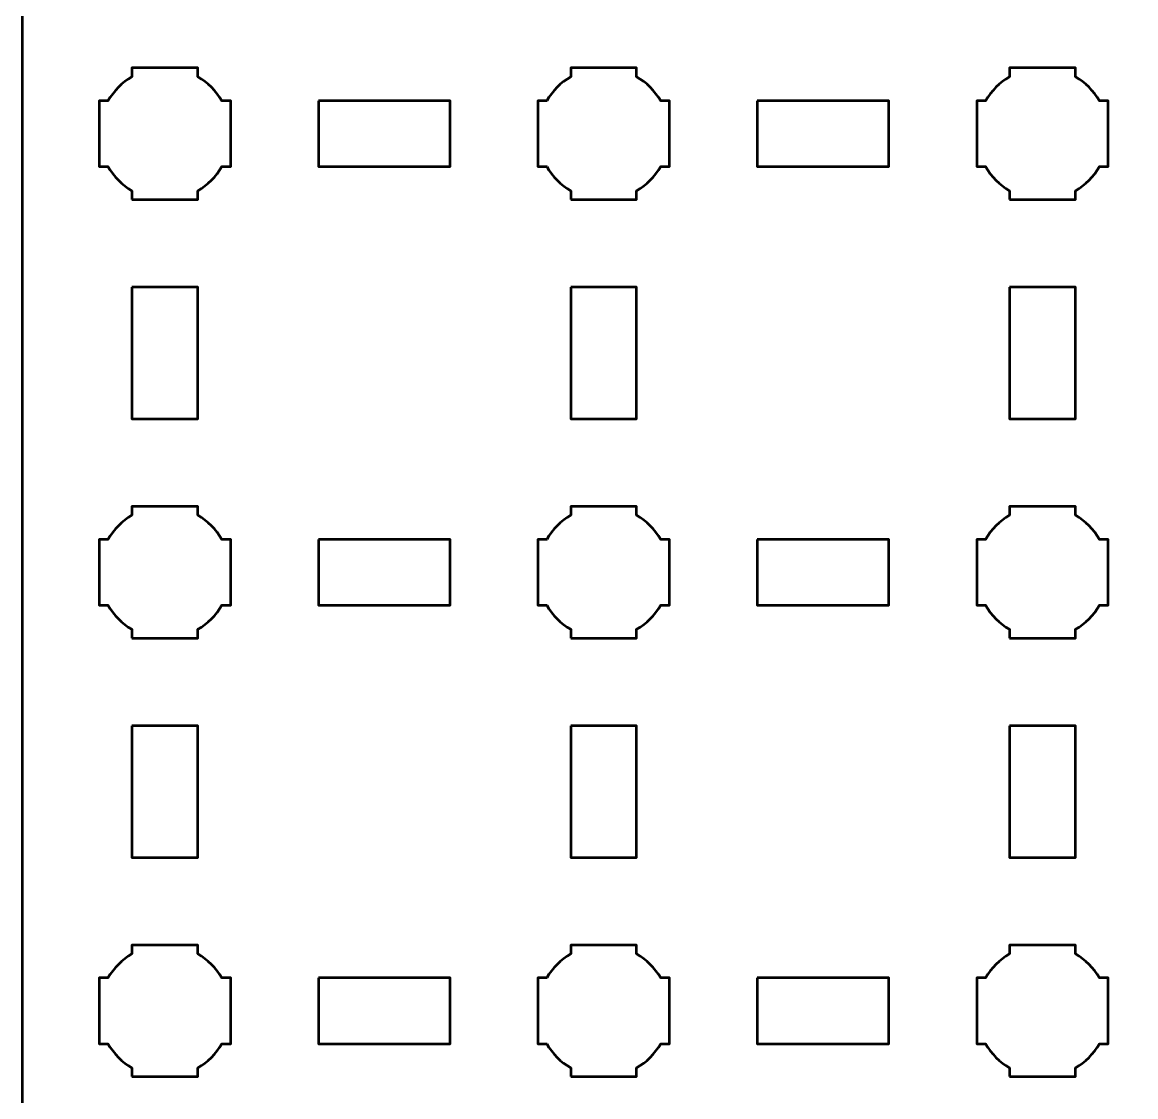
# Model space of a CAD drawing. Header units: centimetres. Extents: x -19.6 to 19.7, y -19.6 to 19.7.
# Drawn here: x -19.65 to -14.57, y -15.39 to -10.49 of the extents above; entities that cross this region are included whole.
import ezdxf

# ---------------------------------------------------------------- set-up
doc = ezdxf.new("R2010")
doc.units = ezdxf.units.CM
doc.header["$MEASUREMENT"] = 0
doc.layers.add('Layer 1', color=7, linetype='Continuous')

msp = doc.modelspace()

# ---------------------------------------------------------------- linework, layer by layer
at = {"layer": 'Layer 1', "lineweight": 53}
for points, knots in [([(-19.14991, 19.65001), (-19.14991, 19.65001), (19.15005, 19.65001), (19.15005, 19.65001), (19.15005, 19.65001), (19.42701, 19.65001), (19.65001, 19.42692), (19.65001, 19.14991), (19.65001, 19.14991), (19.65001, 19.14991), (19.65001, -19.15004), (19.65001, -19.15004), (19.65001, -19.15004), (19.65001, -19.42701), (19.42701, -19.65), (19.15005, -19.65), (19.15005, -19.65), (19.15005, -19.65), (-19.14991, -19.65), (-19.14991, -19.65), (-19.14991, -19.65), (-19.42691, -19.65), (-19.65, -19.42701), (-19.65, -19.15004), (-19.65, -19.15004), (-19.65, -19.15004), (-19.65, 19.14991), (-19.65, 19.14991), (-19.65, 19.14991), (-19.65, 19.42692), (-19.42691, 19.65001), (-19.14991, 19.65001)], [0, 0, 0, 0, 0.125, 0.125, 0.125, 0.125, 0.25, 0.25, 0.25, 0.25, 0.375, 0.375, 0.375, 0.375, 0.5, 0.5, 0.5, 0.5, 0.625, 0.625, 0.625, 0.625, 0.75, 0.75, 0.75, 0.75, 0.875, 0.875, 0.875, 0.875, 1, 1, 1, 1]), ([(-19.14991, -11.30003), (-19.14991, -11.30003), (-19.14991, -11.25978), (-19.14991, -11.25978), (-19.14991, -11.25978), (-19.19552, -11.23346), (-19.23344, -11.19543), (-19.25976, -11.14996), (-19.25976, -11.14996), (-19.25976, -11.14996), (-19.29998, -11.14996), (-19.29998, -11.14996), (-19.29998, -11.14996), (-19.29998, -11.14996), (-19.29998, -11.00003), (-19.29998, -11.00003), (-19.29998, -11.00003), (-19.29998, -11.00003), (-19.29998, -10.84995), (-19.29998, -10.84995), (-19.29998, -10.84995), (-19.29998, -10.84995), (-19.25976, -10.84995), (-19.25976, -10.84995), (-19.25976, -10.84995), (-19.23344, -10.80448), (-19.19552, -10.76645), (-19.14991, -10.74013), (-19.14991, -10.74013), (-19.14991, -10.74013), (-19.14991, -10.70002), (-19.14991, -10.70002), (-19.14991, -10.70002), (-19.14991, -10.70002), (-18.99997, -10.70002), (-18.99997, -10.70002), (-18.99997, -10.70002), (-18.99997, -10.70002), (-18.8499, -10.70002), (-18.8499, -10.70002), (-18.8499, -10.70002), (-18.8499, -10.70002), (-18.8499, -10.74013), (-18.8499, -10.74013), (-18.8499, -10.74013), (-18.80443, -10.76645), (-18.7664, -10.80448), (-18.74008, -10.84995), (-18.74008, -10.84995), (-18.74008, -10.84995), (-18.69997, -10.84995), (-18.69997, -10.84995), (-18.69997, -10.84995), (-18.69997, -10.84995), (-18.69997, -11.00003), (-18.69997, -11.00003), (-18.69997, -11.00003), (-18.69997, -11.00003), (-18.69997, -11.14996), (-18.69997, -11.14996), (-18.69997, -11.14996), (-18.69997, -11.14996), (-18.74008, -11.14996), (-18.74008, -11.14996), (-18.74008, -11.14996), (-18.7664, -11.19543), (-18.80443, -11.23346), (-18.8499, -11.25978), (-18.8499, -11.25978), (-18.8499, -11.25978), (-18.8499, -11.30003), (-18.8499, -11.30003), (-18.8499, -11.30003), (-18.8499, -11.30003), (-18.99997, -11.30003), (-18.99997, -11.30003), (-18.99997, -11.30003), (-18.99997, -11.30003), (-19.14991, -11.30003), (-19.14991, -11.30003)], [0, 0, 0, 0, 0.05, 0.05, 0.05, 0.05, 0.1, 0.1, 0.1, 0.1, 0.15, 0.15, 0.15, 0.15, 0.2, 0.2, 0.2, 0.2, 0.25, 0.25, 0.25, 0.25, 0.3, 0.3, 0.3, 0.3, 0.35, 0.35, 0.35, 0.35, 0.4, 0.4, 0.4, 0.4, 0.45, 0.45, 0.45, 0.45, 0.5, 0.5, 0.5, 0.5, 0.55, 0.55, 0.55, 0.55, 0.6, 0.6, 0.6, 0.6, 0.65, 0.65, 0.65, 0.65, 0.7, 0.7, 0.7, 0.7, 0.75, 0.75, 0.75, 0.75, 0.8, 0.8, 0.8, 0.8, 0.85, 0.85, 0.85, 0.85, 0.9, 0.9, 0.9, 0.9, 0.95, 0.95, 0.95, 0.95, 1, 1, 1, 1]), ([(-17.14997, -11.30003), (-17.14997, -11.30003), (-17.14997, -11.25978), (-17.14997, -11.25978), (-17.14997, -11.25978), (-17.19545, -11.23346), (-17.23348, -11.19543), (-17.25979, -11.14996), (-17.25979, -11.14996), (-17.25979, -11.14996), (-17.2999, -11.14996), (-17.2999, -11.14996), (-17.2999, -11.14996), (-17.2999, -11.14996), (-17.2999, -11.00003), (-17.2999, -11.00003), (-17.2999, -11.00003), (-17.2999, -11.00003), (-17.2999, -10.84995), (-17.2999, -10.84995), (-17.2999, -10.84995), (-17.2999, -10.84995), (-17.25979, -10.84995), (-17.25979, -10.84995), (-17.25979, -10.84995), (-17.23348, -10.80448), (-17.19545, -10.76645), (-17.14997, -10.74013), (-17.14997, -10.74013), (-17.14997, -10.74013), (-17.14997, -10.70002), (-17.14997, -10.70002), (-17.14997, -10.70002), (-17.14997, -10.70002), (-16.9999, -10.70002), (-16.9999, -10.70002), (-16.9999, -10.70002), (-16.9999, -10.70002), (-16.84997, -10.70002), (-16.84997, -10.70002), (-16.84997, -10.70002), (-16.84997, -10.70002), (-16.84997, -10.74013), (-16.84997, -10.74013), (-16.84997, -10.74013), (-16.8045, -10.76645), (-16.76647, -10.80448), (-16.74015, -10.84995), (-16.74015, -10.84995), (-16.74015, -10.84995), (-16.6999, -10.84995), (-16.6999, -10.84995), (-16.6999, -10.84995), (-16.6999, -10.84995), (-16.6999, -11.00003), (-16.6999, -11.00003), (-16.6999, -11.00003), (-16.6999, -11.00003), (-16.6999, -11.14996), (-16.6999, -11.14996), (-16.6999, -11.14996), (-16.6999, -11.14996), (-16.74015, -11.14996), (-16.74015, -11.14996), (-16.74015, -11.14996), (-16.76647, -11.19543), (-16.8045, -11.23346), (-16.84997, -11.25978), (-16.84997, -11.25978), (-16.84997, -11.25978), (-16.84997, -11.30003), (-16.84997, -11.30003), (-16.84997, -11.30003), (-16.84997, -11.30003), (-16.9999, -11.30003), (-16.9999, -11.30003), (-16.9999, -11.30003), (-16.9999, -11.30003), (-17.14997, -11.30003), (-17.14997, -11.30003)], [0, 0, 0, 0, 0.05, 0.05, 0.05, 0.05, 0.1, 0.1, 0.1, 0.1, 0.15, 0.15, 0.15, 0.15, 0.2, 0.2, 0.2, 0.2, 0.25, 0.25, 0.25, 0.25, 0.3, 0.3, 0.3, 0.3, 0.35, 0.35, 0.35, 0.35, 0.4, 0.4, 0.4, 0.4, 0.45, 0.45, 0.45, 0.45, 0.5, 0.5, 0.5, 0.5, 0.55, 0.55, 0.55, 0.55, 0.6, 0.6, 0.6, 0.6, 0.65, 0.65, 0.65, 0.65, 0.7, 0.7, 0.7, 0.7, 0.75, 0.75, 0.75, 0.75, 0.8, 0.8, 0.8, 0.8, 0.85, 0.85, 0.85, 0.85, 0.9, 0.9, 0.9, 0.9, 0.95, 0.95, 0.95, 0.95, 1, 1, 1, 1]), ([(-15.15004, -11.30003), (-15.15004, -11.30003), (-15.15004, -11.25978), (-15.15004, -11.25978), (-15.15004, -11.25978), (-15.19551, -11.23346), (-15.2334, -11.19543), (-15.25986, -11.14996), (-15.25986, -11.14996), (-15.25986, -11.14996), (-15.29997, -11.14996), (-15.29997, -11.14996), (-15.29997, -11.14996), (-15.29997, -11.14996), (-15.29997, -11.00003), (-15.29997, -11.00003), (-15.29997, -11.00003), (-15.29997, -11.00003), (-15.29997, -10.84995), (-15.29997, -10.84995), (-15.29997, -10.84995), (-15.29997, -10.84995), (-15.25986, -10.84995), (-15.25986, -10.84995), (-15.25986, -10.84995), (-15.2334, -10.80448), (-15.19551, -10.76645), (-15.15004, -10.74013), (-15.15004, -10.74013), (-15.15004, -10.74013), (-15.15004, -10.70002), (-15.15004, -10.70002), (-15.15004, -10.70002), (-15.15004, -10.70002), (-14.99997, -10.70002), (-14.99997, -10.70002), (-14.99997, -10.70002), (-14.99997, -10.70002), (-14.85004, -10.70002), (-14.85004, -10.70002), (-14.85004, -10.70002), (-14.85004, -10.70002), (-14.85004, -10.74013), (-14.85004, -10.74013), (-14.85004, -10.74013), (-14.80442, -10.76645), (-14.7665, -10.80448), (-14.74018, -10.84995), (-14.74018, -10.84995), (-14.74018, -10.84995), (-14.69997, -10.84995), (-14.69997, -10.84995), (-14.69997, -10.84995), (-14.69997, -10.84995), (-14.69997, -11.00003), (-14.69997, -11.00003), (-14.69997, -11.00003), (-14.69997, -11.00003), (-14.69997, -11.14996), (-14.69997, -11.14996), (-14.69997, -11.14996), (-14.69997, -11.14996), (-14.74018, -11.14996), (-14.74018, -11.14996), (-14.74018, -11.14996), (-14.7665, -11.19543), (-14.80442, -11.23346), (-14.85004, -11.25978), (-14.85004, -11.25978), (-14.85004, -11.25978), (-14.85004, -11.30003), (-14.85004, -11.30003), (-14.85004, -11.30003), (-14.85004, -11.30003), (-14.99997, -11.30003), (-14.99997, -11.30003), (-14.99997, -11.30003), (-14.99997, -11.30003), (-15.15004, -11.30003), (-15.15004, -11.30003)], [0, 0, 0, 0, 0.05, 0.05, 0.05, 0.05, 0.1, 0.1, 0.1, 0.1, 0.15, 0.15, 0.15, 0.15, 0.2, 0.2, 0.2, 0.2, 0.25, 0.25, 0.25, 0.25, 0.3, 0.3, 0.3, 0.3, 0.35, 0.35, 0.35, 0.35, 0.4, 0.4, 0.4, 0.4, 0.45, 0.45, 0.45, 0.45, 0.5, 0.5, 0.5, 0.5, 0.55, 0.55, 0.55, 0.55, 0.6, 0.6, 0.6, 0.6, 0.65, 0.65, 0.65, 0.65, 0.7, 0.7, 0.7, 0.7, 0.75, 0.75, 0.75, 0.75, 0.8, 0.8, 0.8, 0.8, 0.85, 0.85, 0.85, 0.85, 0.9, 0.9, 0.9, 0.9, 0.95, 0.95, 0.95, 0.95, 1, 1, 1, 1]), ([(-18.29996, -10.84995), (-18.29996, -10.84995), (-17.69995, -10.84995), (-17.69995, -10.84995), (-17.69995, -10.84995), (-17.69995, -10.84995), (-17.69995, -11.14996), (-17.69995, -11.14996), (-17.69995, -11.14996), (-17.69995, -11.14996), (-18.29996, -11.14996), (-18.29996, -11.14996), (-18.29996, -11.14996), (-18.29996, -11.14996), (-18.29996, -10.84995), (-18.29996, -10.84995)], [0, 0, 0, 0, 0.25, 0.25, 0.25, 0.25, 0.5, 0.5, 0.5, 0.5, 0.75, 0.75, 0.75, 0.75, 1, 1, 1, 1]), ([(-16.29999, -10.84995), (-16.29999, -10.84995), (-15.69999, -10.84995), (-15.69999, -10.84995), (-15.69999, -10.84995), (-15.69999, -10.84995), (-15.69999, -11.14996), (-15.69999, -11.14996), (-15.69999, -11.14996), (-15.69999, -11.14996), (-16.29999, -11.14996), (-16.29999, -11.14996), (-16.29999, -11.14996), (-16.29999, -11.14996), (-16.29999, -10.84995), (-16.29999, -10.84995)], [0, 0, 0, 0, 0.25, 0.25, 0.25, 0.25, 0.5, 0.5, 0.5, 0.5, 0.75, 0.75, 0.75, 0.75, 1, 1, 1, 1]), ([(-19.14991, -11.70008), (-19.14991, -11.70008), (-18.8499, -11.70008), (-18.8499, -11.70008), (-18.8499, -11.70008), (-18.8499, -11.70008), (-18.8499, -12.30008), (-18.8499, -12.30008), (-18.8499, -12.30008), (-18.8499, -12.30008), (-19.14991, -12.30008), (-19.14991, -12.30008), (-19.14991, -12.30008), (-19.14991, -12.30008), (-19.14991, -11.70008), (-19.14991, -11.70008)], [0, 0, 0, 0, 0.25, 0.25, 0.25, 0.25, 0.5, 0.5, 0.5, 0.5, 0.75, 0.75, 0.75, 0.75, 1, 1, 1, 1]), ([(-17.14997, -11.70008), (-17.14997, -11.70008), (-16.84997, -11.70008), (-16.84997, -11.70008), (-16.84997, -11.70008), (-16.84997, -11.70008), (-16.84997, -12.30008), (-16.84997, -12.30008), (-16.84997, -12.30008), (-16.84997, -12.30008), (-17.14997, -12.30008), (-17.14997, -12.30008), (-17.14997, -12.30008), (-17.14997, -12.30008), (-17.14997, -11.70008), (-17.14997, -11.70008)], [0, 0, 0, 0, 0.25, 0.25, 0.25, 0.25, 0.5, 0.5, 0.5, 0.5, 0.75, 0.75, 0.75, 0.75, 1, 1, 1, 1]), ([(-15.15004, -11.70008), (-15.15004, -11.70008), (-14.85004, -11.70008), (-14.85004, -11.70008), (-14.85004, -11.70008), (-14.85004, -11.70008), (-14.85004, -12.30008), (-14.85004, -12.30008), (-14.85004, -12.30008), (-14.85004, -12.30008), (-15.15004, -12.30008), (-15.15004, -12.30008), (-15.15004, -12.30008), (-15.15004, -12.30008), (-15.15004, -11.70008), (-15.15004, -11.70008)], [0, 0, 0, 0, 0.25, 0.25, 0.25, 0.25, 0.5, 0.5, 0.5, 0.5, 0.75, 0.75, 0.75, 0.75, 1, 1, 1, 1]), ([(-19.14991, -13.3), (-19.14991, -13.3), (-19.14991, -13.25989), (-19.14991, -13.25989), (-19.14991, -13.25989), (-19.19552, -13.23343), (-19.23344, -13.19554), (-19.25976, -13.14992), (-19.25976, -13.14992), (-19.25976, -13.14992), (-19.29998, -13.14992), (-19.29998, -13.14992), (-19.29998, -13.14992), (-19.29998, -13.14992), (-19.29998, -12.99999), (-19.29998, -12.99999), (-19.29998, -12.99999), (-19.29998, -12.99999), (-19.29998, -12.84992), (-19.29998, -12.84992), (-19.29998, -12.84992), (-19.29998, -12.84992), (-19.25976, -12.84992), (-19.25976, -12.84992), (-19.25976, -12.84992), (-19.23344, -12.80445), (-19.19552, -12.76642), (-19.14991, -12.74007), (-19.14991, -12.74007), (-19.14991, -12.74007), (-19.14991, -12.69999), (-19.14991, -12.69999), (-19.14991, -12.69999), (-19.14991, -12.69999), (-18.99997, -12.69999), (-18.99997, -12.69999), (-18.99997, -12.69999), (-18.99997, -12.69999), (-18.8499, -12.69999), (-18.8499, -12.69999), (-18.8499, -12.69999), (-18.8499, -12.69999), (-18.8499, -12.74007), (-18.8499, -12.74007), (-18.8499, -12.74007), (-18.80443, -12.76642), (-18.7664, -12.80445), (-18.74008, -12.84992), (-18.74008, -12.84992), (-18.74008, -12.84992), (-18.69997, -12.84992), (-18.69997, -12.84992), (-18.69997, -12.84992), (-18.69997, -12.84992), (-18.69997, -12.99999), (-18.69997, -12.99999), (-18.69997, -12.99999), (-18.69997, -12.99999), (-18.69997, -13.14992), (-18.69997, -13.14992), (-18.69997, -13.14992), (-18.69997, -13.14992), (-18.74008, -13.14992), (-18.74008, -13.14992), (-18.74008, -13.14992), (-18.7664, -13.19554), (-18.80443, -13.23343), (-18.8499, -13.25989), (-18.8499, -13.25989), (-18.8499, -13.25989), (-18.8499, -13.3), (-18.8499, -13.3), (-18.8499, -13.3), (-18.8499, -13.3), (-18.99997, -13.3), (-18.99997, -13.3), (-18.99997, -13.3), (-18.99997, -13.3), (-19.14991, -13.3), (-19.14991, -13.3)], [0, 0, 0, 0, 0.05, 0.05, 0.05, 0.05, 0.1, 0.1, 0.1, 0.1, 0.15, 0.15, 0.15, 0.15, 0.2, 0.2, 0.2, 0.2, 0.25, 0.25, 0.25, 0.25, 0.3, 0.3, 0.3, 0.3, 0.35, 0.35, 0.35, 0.35, 0.4, 0.4, 0.4, 0.4, 0.45, 0.45, 0.45, 0.45, 0.5, 0.5, 0.5, 0.5, 0.55, 0.55, 0.55, 0.55, 0.6, 0.6, 0.6, 0.6, 0.65, 0.65, 0.65, 0.65, 0.7, 0.7, 0.7, 0.7, 0.75, 0.75, 0.75, 0.75, 0.8, 0.8, 0.8, 0.8, 0.85, 0.85, 0.85, 0.85, 0.9, 0.9, 0.9, 0.9, 0.95, 0.95, 0.95, 0.95, 1, 1, 1, 1]), ([(-17.14997, -13.3), (-17.14997, -13.3), (-17.14997, -13.25989), (-17.14997, -13.25989), (-17.14997, -13.25989), (-17.19545, -13.23343), (-17.23348, -13.19554), (-17.25979, -13.14992), (-17.25979, -13.14992), (-17.25979, -13.14992), (-17.2999, -13.14992), (-17.2999, -13.14992), (-17.2999, -13.14992), (-17.2999, -13.14992), (-17.2999, -12.99999), (-17.2999, -12.99999), (-17.2999, -12.99999), (-17.2999, -12.99999), (-17.2999, -12.84992), (-17.2999, -12.84992), (-17.2999, -12.84992), (-17.2999, -12.84992), (-17.25979, -12.84992), (-17.25979, -12.84992), (-17.25979, -12.84992), (-17.23348, -12.80445), (-17.19545, -12.76642), (-17.14997, -12.74007), (-17.14997, -12.74007), (-17.14997, -12.74007), (-17.14997, -12.69999), (-17.14997, -12.69999), (-17.14997, -12.69999), (-17.14997, -12.69999), (-16.9999, -12.69999), (-16.9999, -12.69999), (-16.9999, -12.69999), (-16.9999, -12.69999), (-16.84997, -12.69999), (-16.84997, -12.69999), (-16.84997, -12.69999), (-16.84997, -12.69999), (-16.84997, -12.74007), (-16.84997, -12.74007), (-16.84997, -12.74007), (-16.8045, -12.76642), (-16.76647, -12.80445), (-16.74015, -12.84992), (-16.74015, -12.84992), (-16.74015, -12.84992), (-16.6999, -12.84992), (-16.6999, -12.84992), (-16.6999, -12.84992), (-16.6999, -12.84992), (-16.6999, -12.99999), (-16.6999, -12.99999), (-16.6999, -12.99999), (-16.6999, -12.99999), (-16.6999, -13.14992), (-16.6999, -13.14992), (-16.6999, -13.14992), (-16.6999, -13.14992), (-16.74015, -13.14992), (-16.74015, -13.14992), (-16.74015, -13.14992), (-16.76647, -13.19554), (-16.8045, -13.23343), (-16.84997, -13.25989), (-16.84997, -13.25989), (-16.84997, -13.25989), (-16.84997, -13.3), (-16.84997, -13.3), (-16.84997, -13.3), (-16.84997, -13.3), (-16.9999, -13.3), (-16.9999, -13.3), (-16.9999, -13.3), (-16.9999, -13.3), (-17.14997, -13.3), (-17.14997, -13.3)], [0, 0, 0, 0, 0.05, 0.05, 0.05, 0.05, 0.1, 0.1, 0.1, 0.1, 0.15, 0.15, 0.15, 0.15, 0.2, 0.2, 0.2, 0.2, 0.25, 0.25, 0.25, 0.25, 0.3, 0.3, 0.3, 0.3, 0.35, 0.35, 0.35, 0.35, 0.4, 0.4, 0.4, 0.4, 0.45, 0.45, 0.45, 0.45, 0.5, 0.5, 0.5, 0.5, 0.55, 0.55, 0.55, 0.55, 0.6, 0.6, 0.6, 0.6, 0.65, 0.65, 0.65, 0.65, 0.7, 0.7, 0.7, 0.7, 0.75, 0.75, 0.75, 0.75, 0.8, 0.8, 0.8, 0.8, 0.85, 0.85, 0.85, 0.85, 0.9, 0.9, 0.9, 0.9, 0.95, 0.95, 0.95, 0.95, 1, 1, 1, 1]), ([(-15.15004, -13.3), (-15.15004, -13.3), (-15.15004, -13.25989), (-15.15004, -13.25989), (-15.15004, -13.25989), (-15.19551, -13.23343), (-15.2334, -13.19554), (-15.25986, -13.14992), (-15.25986, -13.14992), (-15.25986, -13.14992), (-15.29997, -13.14992), (-15.29997, -13.14992), (-15.29997, -13.14992), (-15.29997, -13.14992), (-15.29997, -12.99999), (-15.29997, -12.99999), (-15.29997, -12.99999), (-15.29997, -12.99999), (-15.29997, -12.84992), (-15.29997, -12.84992), (-15.29997, -12.84992), (-15.29997, -12.84992), (-15.25986, -12.84992), (-15.25986, -12.84992), (-15.25986, -12.84992), (-15.2334, -12.80445), (-15.19551, -12.76642), (-15.15004, -12.74007), (-15.15004, -12.74007), (-15.15004, -12.74007), (-15.15004, -12.69999), (-15.15004, -12.69999), (-15.15004, -12.69999), (-15.15004, -12.69999), (-14.99997, -12.69999), (-14.99997, -12.69999), (-14.99997, -12.69999), (-14.99997, -12.69999), (-14.85004, -12.69999), (-14.85004, -12.69999), (-14.85004, -12.69999), (-14.85004, -12.69999), (-14.85004, -12.74007), (-14.85004, -12.74007), (-14.85004, -12.74007), (-14.80442, -12.76642), (-14.7665, -12.80445), (-14.74018, -12.84992), (-14.74018, -12.84992), (-14.74018, -12.84992), (-14.69997, -12.84992), (-14.69997, -12.84992), (-14.69997, -12.84992), (-14.69997, -12.84992), (-14.69997, -12.99999), (-14.69997, -12.99999), (-14.69997, -12.99999), (-14.69997, -12.99999), (-14.69997, -13.14992), (-14.69997, -13.14992), (-14.69997, -13.14992), (-14.69997, -13.14992), (-14.74018, -13.14992), (-14.74018, -13.14992), (-14.74018, -13.14992), (-14.7665, -13.19554), (-14.80442, -13.23343), (-14.85004, -13.25989), (-14.85004, -13.25989), (-14.85004, -13.25989), (-14.85004, -13.3), (-14.85004, -13.3), (-14.85004, -13.3), (-14.85004, -13.3), (-14.99997, -13.3), (-14.99997, -13.3), (-14.99997, -13.3), (-14.99997, -13.3), (-15.15004, -13.3), (-15.15004, -13.3)], [0, 0, 0, 0, 0.05, 0.05, 0.05, 0.05, 0.1, 0.1, 0.1, 0.1, 0.15, 0.15, 0.15, 0.15, 0.2, 0.2, 0.2, 0.2, 0.25, 0.25, 0.25, 0.25, 0.3, 0.3, 0.3, 0.3, 0.35, 0.35, 0.35, 0.35, 0.4, 0.4, 0.4, 0.4, 0.45, 0.45, 0.45, 0.45, 0.5, 0.5, 0.5, 0.5, 0.55, 0.55, 0.55, 0.55, 0.6, 0.6, 0.6, 0.6, 0.65, 0.65, 0.65, 0.65, 0.7, 0.7, 0.7, 0.7, 0.75, 0.75, 0.75, 0.75, 0.8, 0.8, 0.8, 0.8, 0.85, 0.85, 0.85, 0.85, 0.9, 0.9, 0.9, 0.9, 0.95, 0.95, 0.95, 0.95, 1, 1, 1, 1]), ([(-18.29996, -12.85006), (-18.29996, -12.85006), (-17.69995, -12.85006), (-17.69995, -12.85006), (-17.69995, -12.85006), (-17.69995, -12.85006), (-17.69995, -13.15007), (-17.69995, -13.15007), (-17.69995, -13.15007), (-17.69995, -13.15007), (-18.29996, -13.15007), (-18.29996, -13.15007), (-18.29996, -13.15007), (-18.29996, -13.15007), (-18.29996, -12.85006), (-18.29996, -12.85006)], [0, 0, 0, 0, 0.25, 0.25, 0.25, 0.25, 0.5, 0.5, 0.5, 0.5, 0.75, 0.75, 0.75, 0.75, 1, 1, 1, 1]), ([(-16.29999, -12.85006), (-16.29999, -12.85006), (-15.69999, -12.85006), (-15.69999, -12.85006), (-15.69999, -12.85006), (-15.69999, -12.85006), (-15.69999, -13.15007), (-15.69999, -13.15007), (-15.69999, -13.15007), (-15.69999, -13.15007), (-16.29999, -13.15007), (-16.29999, -13.15007), (-16.29999, -13.15007), (-16.29999, -13.15007), (-16.29999, -12.85006), (-16.29999, -12.85006)], [0, 0, 0, 0, 0.25, 0.25, 0.25, 0.25, 0.5, 0.5, 0.5, 0.5, 0.75, 0.75, 0.75, 0.75, 1, 1, 1, 1]), ([(-19.14991, -13.70001), (-19.14991, -13.70001), (-18.8499, -13.70001), (-18.8499, -13.70001), (-18.8499, -13.70001), (-18.8499, -13.70001), (-18.8499, -14.30002), (-18.8499, -14.30002), (-18.8499, -14.30002), (-18.8499, -14.30002), (-19.14991, -14.30002), (-19.14991, -14.30002), (-19.14991, -14.30002), (-19.14991, -14.30002), (-19.14991, -13.70001), (-19.14991, -13.70001)], [0, 0, 0, 0, 0.25, 0.25, 0.25, 0.25, 0.5, 0.5, 0.5, 0.5, 0.75, 0.75, 0.75, 0.75, 1, 1, 1, 1]), ([(-17.14997, -13.70001), (-17.14997, -13.70001), (-16.84997, -13.70001), (-16.84997, -13.70001), (-16.84997, -13.70001), (-16.84997, -13.70001), (-16.84997, -14.30002), (-16.84997, -14.30002), (-16.84997, -14.30002), (-16.84997, -14.30002), (-17.14997, -14.30002), (-17.14997, -14.30002), (-17.14997, -14.30002), (-17.14997, -14.30002), (-17.14997, -13.70001), (-17.14997, -13.70001)], [0, 0, 0, 0, 0.25, 0.25, 0.25, 0.25, 0.5, 0.5, 0.5, 0.5, 0.75, 0.75, 0.75, 0.75, 1, 1, 1, 1]), ([(-15.15004, -13.70001), (-15.15004, -13.70001), (-14.85004, -13.70001), (-14.85004, -13.70001), (-14.85004, -13.70001), (-14.85004, -13.70001), (-14.85004, -14.30002), (-14.85004, -14.30002), (-14.85004, -14.30002), (-14.85004, -14.30002), (-15.15004, -14.30002), (-15.15004, -14.30002), (-15.15004, -14.30002), (-15.15004, -14.30002), (-15.15004, -13.70001), (-15.15004, -13.70001)], [0, 0, 0, 0, 0.25, 0.25, 0.25, 0.25, 0.5, 0.5, 0.5, 0.5, 0.75, 0.75, 0.75, 0.75, 1, 1, 1, 1]), ([(-19.14991, -15.29993), (-19.14991, -15.29993), (-19.14991, -15.25982), (-19.14991, -15.25982), (-19.14991, -15.25982), (-19.19552, -15.2335), (-19.23344, -15.19547), (-19.25976, -15.15), (-19.25976, -15.15), (-19.25976, -15.15), (-19.29998, -15.15), (-19.29998, -15.15), (-19.29998, -15.15), (-19.29998, -15.15), (-19.29998, -14.99993), (-19.29998, -14.99993), (-19.29998, -14.99993), (-19.29998, -14.99993), (-19.29998, -14.85), (-19.29998, -14.85), (-19.29998, -14.85), (-19.29998, -14.85), (-19.25976, -14.85), (-19.25976, -14.85), (-19.25976, -14.85), (-19.23344, -14.80438), (-19.19552, -14.76649), (-19.14991, -14.74018), (-19.14991, -14.74018), (-19.14991, -14.74018), (-19.14991, -14.69992), (-19.14991, -14.69992), (-19.14991, -14.69992), (-19.14991, -14.69992), (-18.99997, -14.69992), (-18.99997, -14.69992), (-18.99997, -14.69992), (-18.99997, -14.69992), (-18.8499, -14.69992), (-18.8499, -14.69992), (-18.8499, -14.69992), (-18.8499, -14.69992), (-18.8499, -14.74018), (-18.8499, -14.74018), (-18.8499, -14.74018), (-18.80443, -14.76649), (-18.7664, -14.80438), (-18.74008, -14.85), (-18.74008, -14.85), (-18.74008, -14.85), (-18.69997, -14.85), (-18.69997, -14.85), (-18.69997, -14.85), (-18.69997, -14.85), (-18.69997, -14.99993), (-18.69997, -14.99993), (-18.69997, -14.99993), (-18.69997, -14.99993), (-18.69997, -15.15), (-18.69997, -15.15), (-18.69997, -15.15), (-18.69997, -15.15), (-18.74008, -15.15), (-18.74008, -15.15), (-18.74008, -15.15), (-18.7664, -15.19547), (-18.80443, -15.2335), (-18.8499, -15.25982), (-18.8499, -15.25982), (-18.8499, -15.25982), (-18.8499, -15.29993), (-18.8499, -15.29993), (-18.8499, -15.29993), (-18.8499, -15.29993), (-18.99997, -15.29993), (-18.99997, -15.29993), (-18.99997, -15.29993), (-18.99997, -15.29993), (-19.14991, -15.29993), (-19.14991, -15.29993)], [0, 0, 0, 0, 0.05, 0.05, 0.05, 0.05, 0.1, 0.1, 0.1, 0.1, 0.15, 0.15, 0.15, 0.15, 0.2, 0.2, 0.2, 0.2, 0.25, 0.25, 0.25, 0.25, 0.3, 0.3, 0.3, 0.3, 0.35, 0.35, 0.35, 0.35, 0.4, 0.4, 0.4, 0.4, 0.45, 0.45, 0.45, 0.45, 0.5, 0.5, 0.5, 0.5, 0.55, 0.55, 0.55, 0.55, 0.6, 0.6, 0.6, 0.6, 0.65, 0.65, 0.65, 0.65, 0.7, 0.7, 0.7, 0.7, 0.75, 0.75, 0.75, 0.75, 0.8, 0.8, 0.8, 0.8, 0.85, 0.85, 0.85, 0.85, 0.9, 0.9, 0.9, 0.9, 0.95, 0.95, 0.95, 0.95, 1, 1, 1, 1]), ([(-17.14997, -15.29993), (-17.14997, -15.29993), (-17.14997, -15.25982), (-17.14997, -15.25982), (-17.14997, -15.25982), (-17.19545, -15.2335), (-17.23348, -15.19547), (-17.25979, -15.15), (-17.25979, -15.15), (-17.25979, -15.15), (-17.2999, -15.15), (-17.2999, -15.15), (-17.2999, -15.15), (-17.2999, -15.15), (-17.2999, -14.99993), (-17.2999, -14.99993), (-17.2999, -14.99993), (-17.2999, -14.99993), (-17.2999, -14.85), (-17.2999, -14.85), (-17.2999, -14.85), (-17.2999, -14.85), (-17.25979, -14.85), (-17.25979, -14.85), (-17.25979, -14.85), (-17.23348, -14.80438), (-17.19545, -14.76649), (-17.14997, -14.74018), (-17.14997, -14.74018), (-17.14997, -14.74018), (-17.14997, -14.69992), (-17.14997, -14.69992), (-17.14997, -14.69992), (-17.14997, -14.69992), (-16.9999, -14.69992), (-16.9999, -14.69992), (-16.9999, -14.69992), (-16.9999, -14.69992), (-16.84997, -14.69992), (-16.84997, -14.69992), (-16.84997, -14.69992), (-16.84997, -14.69992), (-16.84997, -14.74018), (-16.84997, -14.74018), (-16.84997, -14.74018), (-16.8045, -14.76649), (-16.76647, -14.80438), (-16.74015, -14.85), (-16.74015, -14.85), (-16.74015, -14.85), (-16.6999, -14.85), (-16.6999, -14.85), (-16.6999, -14.85), (-16.6999, -14.85), (-16.6999, -14.99993), (-16.6999, -14.99993), (-16.6999, -14.99993), (-16.6999, -14.99993), (-16.6999, -15.15), (-16.6999, -15.15), (-16.6999, -15.15), (-16.6999, -15.15), (-16.74015, -15.15), (-16.74015, -15.15), (-16.74015, -15.15), (-16.76647, -15.19547), (-16.8045, -15.2335), (-16.84997, -15.25982), (-16.84997, -15.25982), (-16.84997, -15.25982), (-16.84997, -15.29993), (-16.84997, -15.29993), (-16.84997, -15.29993), (-16.84997, -15.29993), (-16.9999, -15.29993), (-16.9999, -15.29993), (-16.9999, -15.29993), (-16.9999, -15.29993), (-17.14997, -15.29993), (-17.14997, -15.29993)], [0, 0, 0, 0, 0.05, 0.05, 0.05, 0.05, 0.1, 0.1, 0.1, 0.1, 0.15, 0.15, 0.15, 0.15, 0.2, 0.2, 0.2, 0.2, 0.25, 0.25, 0.25, 0.25, 0.3, 0.3, 0.3, 0.3, 0.35, 0.35, 0.35, 0.35, 0.4, 0.4, 0.4, 0.4, 0.45, 0.45, 0.45, 0.45, 0.5, 0.5, 0.5, 0.5, 0.55, 0.55, 0.55, 0.55, 0.6, 0.6, 0.6, 0.6, 0.65, 0.65, 0.65, 0.65, 0.7, 0.7, 0.7, 0.7, 0.75, 0.75, 0.75, 0.75, 0.8, 0.8, 0.8, 0.8, 0.85, 0.85, 0.85, 0.85, 0.9, 0.9, 0.9, 0.9, 0.95, 0.95, 0.95, 0.95, 1, 1, 1, 1]), ([(-15.15004, -15.29993), (-15.15004, -15.29993), (-15.15004, -15.25982), (-15.15004, -15.25982), (-15.15004, -15.25982), (-15.19551, -15.2335), (-15.2334, -15.19547), (-15.25986, -15.15), (-15.25986, -15.15), (-15.25986, -15.15), (-15.29997, -15.15), (-15.29997, -15.15), (-15.29997, -15.15), (-15.29997, -15.15), (-15.29997, -14.99993), (-15.29997, -14.99993), (-15.29997, -14.99993), (-15.29997, -14.99993), (-15.29997, -14.85), (-15.29997, -14.85), (-15.29997, -14.85), (-15.29997, -14.85), (-15.25986, -14.85), (-15.25986, -14.85), (-15.25986, -14.85), (-15.2334, -14.80438), (-15.19551, -14.76649), (-15.15004, -14.74018), (-15.15004, -14.74018), (-15.15004, -14.74018), (-15.15004, -14.69992), (-15.15004, -14.69992), (-15.15004, -14.69992), (-15.15004, -14.69992), (-14.99997, -14.69992), (-14.99997, -14.69992), (-14.99997, -14.69992), (-14.99997, -14.69992), (-14.85004, -14.69992), (-14.85004, -14.69992), (-14.85004, -14.69992), (-14.85004, -14.69992), (-14.85004, -14.74018), (-14.85004, -14.74018), (-14.85004, -14.74018), (-14.80442, -14.76649), (-14.7665, -14.80438), (-14.74018, -14.85), (-14.74018, -14.85), (-14.74018, -14.85), (-14.69997, -14.85), (-14.69997, -14.85), (-14.69997, -14.85), (-14.69997, -14.85), (-14.69997, -14.99993), (-14.69997, -14.99993), (-14.69997, -14.99993), (-14.69997, -14.99993), (-14.69997, -15.15), (-14.69997, -15.15), (-14.69997, -15.15), (-14.69997, -15.15), (-14.74018, -15.15), (-14.74018, -15.15), (-14.74018, -15.15), (-14.7665, -15.19547), (-14.80442, -15.2335), (-14.85004, -15.25982), (-14.85004, -15.25982), (-14.85004, -15.25982), (-14.85004, -15.29993), (-14.85004, -15.29993), (-14.85004, -15.29993), (-14.85004, -15.29993), (-14.99997, -15.29993), (-14.99997, -15.29993), (-14.99997, -15.29993), (-14.99997, -15.29993), (-15.15004, -15.29993), (-15.15004, -15.29993)], [0, 0, 0, 0, 0.05, 0.05, 0.05, 0.05, 0.1, 0.1, 0.1, 0.1, 0.15, 0.15, 0.15, 0.15, 0.2, 0.2, 0.2, 0.2, 0.25, 0.25, 0.25, 0.25, 0.3, 0.3, 0.3, 0.3, 0.35, 0.35, 0.35, 0.35, 0.4, 0.4, 0.4, 0.4, 0.45, 0.45, 0.45, 0.45, 0.5, 0.5, 0.5, 0.5, 0.55, 0.55, 0.55, 0.55, 0.6, 0.6, 0.6, 0.6, 0.65, 0.65, 0.65, 0.65, 0.7, 0.7, 0.7, 0.7, 0.75, 0.75, 0.75, 0.75, 0.8, 0.8, 0.8, 0.8, 0.85, 0.85, 0.85, 0.85, 0.9, 0.9, 0.9, 0.9, 0.95, 0.95, 0.95, 0.95, 1, 1, 1, 1]), ([(-18.29996, -14.85), (-18.29996, -14.85), (-17.69995, -14.85), (-17.69995, -14.85), (-17.69995, -14.85), (-17.69995, -14.85), (-17.69995, -15.15), (-17.69995, -15.15), (-17.69995, -15.15), (-17.69995, -15.15), (-18.29996, -15.15), (-18.29996, -15.15), (-18.29996, -15.15), (-18.29996, -15.15), (-18.29996, -14.85), (-18.29996, -14.85)], [0, 0, 0, 0, 0.25, 0.25, 0.25, 0.25, 0.5, 0.5, 0.5, 0.5, 0.75, 0.75, 0.75, 0.75, 1, 1, 1, 1]), ([(-16.29999, -14.85), (-16.29999, -14.85), (-15.69999, -14.85), (-15.69999, -14.85), (-15.69999, -14.85), (-15.69999, -14.85), (-15.69999, -15.15), (-15.69999, -15.15), (-15.69999, -15.15), (-15.69999, -15.15), (-16.29999, -15.15), (-16.29999, -15.15), (-16.29999, -15.15), (-16.29999, -15.15), (-16.29999, -14.85), (-16.29999, -14.85)], [0, 0, 0, 0, 0.25, 0.25, 0.25, 0.25, 0.5, 0.5, 0.5, 0.5, 0.75, 0.75, 0.75, 0.75, 1, 1, 1, 1])]:
    msp.add_open_spline(points, degree=3, knots=knots, dxfattribs=at)

doc.saveas('drawing.dxf')
